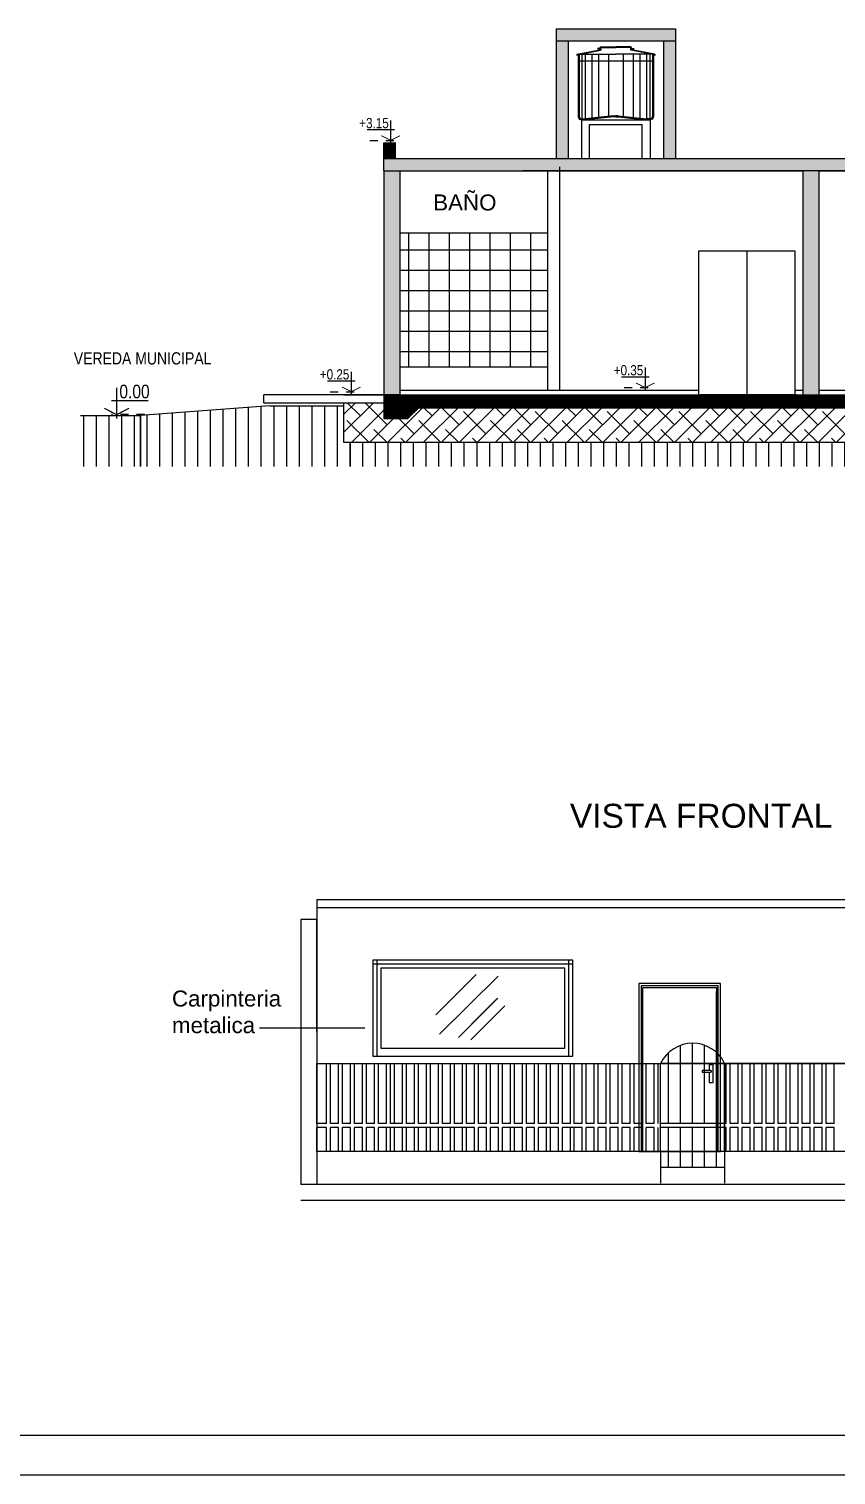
# Model space of a CAD drawing. Header units: millimetres. Extents: x 2439 to 2849, y 1282 to 1398.
# Drawn here: x 2506.03 to 2516.13, y 1326.82 to 1344.91 of the extents above; entities that cross this region are included whole.
import ezdxf

# ---------------------------------------------------------------- set-up
doc = ezdxf.new("R2010")
doc.units = ezdxf.units.MM
doc.linetypes.add('01-02-Arquitectura-duplex-valle-cr$0$HIDDEN2', pattern=[4.7625, 3.175, -1.5875])
for name, color, linetype in [('01-02-Arquitectura-duplex-valle-cr$0$10-M-A-100', 3, 'Continuous'), ('01-02-Arquitectura-duplex-valle-cr$0$10-NIVELES EN CORTE', 7, 'Continuous'), ('10-SANITARIOS', 7, 'Continuous'), ('texto', 7, 'Continuous')]:
    doc.layers.add(name, color=color, linetype=linetype)
doc.layers.add('Rejas', color=7, linetype='Continuous', lineweight=5, plot=False)
doc.styles.add('01-02-Arquitectura-duplex-valle-cr$0$NARROW', font='ARIALN.TTF')
doc.styles.get("Standard").update_dxf_attribs({"font": 'arial.ttf'})
pattern_1 = [(90, (1.6386, -9.54857), (-0.15875, 0), [])]

# ---------------------------------------------------------------- blocks, each defined once
blk = doc.blocks.new('ert')
blk.add_line((199.405, 186.241, -0.07), (200.425, 186.241, -0.07))
at = {"elevation": -0.07}
for points in [[(200.425, 186.241), (200.425, 188.341), (199.405, 188.341), (199.405, 186.241)], [(200.395, 186.241), (200.395, 188.311), (199.435, 188.311), (199.435, 186.241)], [(200.335, 187.101), (200.335, 187.321), (200.285, 187.321), (200.285, 187.251)], [(200.285, 187.231), (200.285, 187.101), (200.335, 187.101)]]:
    blk.add_lwpolyline(points, dxfattribs=at)
blk.add_lwpolyline([(200.305, 187.251), (200.195, 187.251), (200.195, 187.231), (200.305, 187.231, 1), (200.305, 187.251)], format="xyb", dxfattribs=at)
blk.add_3dface([(200.375, 186.241, -0.069), (199.455, 186.241, -0.069), (199.455, 188.291, -0.069), (200.375, 188.291, -0.069)])
blk = doc.blocks.new('SAVFS525')
for p, q in [((-0.201, 0.893), (-0.189, 0.912)), ((-0.189, 0.912), (0, 0.912)), ((0.189, 0.912), (0, 0.912)), ((0.201, 0.893), (0.189, 0.912)), ((-0.487, 0.82), (-0.196, 0.876)), ((-0.487, 0.82), (-0.487, 0.803)), ((-0.478, 0.813), (-0.191, 0.869)), ((-0.478, 0.813), (-0.478, 0.803)), ((-0.47, 0.82), (-0.47, 0.04)), ((-0.457, 0.82), (-0.457, 0.042)), ((-0.201, 0.893), (-0.231, 0.893)), ((-0.196, 0.885), (-0.231, 0.885)), ((-0.196, 0.885), (-0.184, 0.904)), ((-0.196, 0.876), (-0.186, 0.893)), ((-0.191, 0.869), (-0.181, 0.885)), ((-0.184, 0.904), (0, 0.904)), ((0.184, 0.904), (0, 0.904)), ((0.191, 0.869), (0.181, 0.885)), ((0.196, 0.885), (0.184, 0.904)), ((0.196, 0.876), (0.186, 0.893)), ((0.478, 0.813), (0.191, 0.869)), ((0.196, 0.885), (0.231, 0.885)), ((0.487, 0.82), (0.196, 0.876)), ((0.201, 0.893), (0.231, 0.893)), ((0.457, 0.82), (0.457, 0.042)), ((0.47, 0.82), (0.47, 0.04)), ((0.478, 0.813), (0.478, 0.803)), ((0.487, 0.82), (0.487, 0.803)), ((-0.47, 0.04), (-0.458, 0.009)), ((-0.458, 0.009), (-0.43, 0)), ((-0.457, 0.042), (-0.449, 0.019)), ((-0.449, 0.019), (-0.428, 0.013)), ((-0.43, 0), (-0.375, 0)), ((-0.43, 0), (0.43, 0)), ((-0.428, 0.013), (-0.375, 0.013)), ((-0.347, 0.015), (-0.375, 0.013)), ((-0.375, 0), (-0.344, 0.003)), ((-0.031, 0.049), (-0.347, 0.015)), ((-0.029, 0.037), (-0.344, 0.003)), ((-0.301, 0.011), (-0.301, 0.011)), ((-0.217, 0.027), (-0.217, 0.026)), ((-0.031, 0.049), (0, 0.049)), ((0, 0.037), (-0.029, 0.037)), ((0.031, 0.049), (0, 0.049)), ((0, 0.037), (0.029, 0.037)), ((0.029, 0.037), (0.344, 0.003)), ((0.031, 0.049), (0.347, 0.015)), ((0.217, 0.027), (0.217, 0.026)), ((0.301, 0.011), (0.301, 0.011)), ((0.375, 0), (0.344, 0.003)), ((0.347, 0.015), (0.375, 0.013)), ((0.428, 0.013), (0.375, 0.013)), ((0.43, 0), (0.375, 0)), ((0.449, 0.019), (0.428, 0.013)), ((0.458, 0.009), (0.43, 0)), ((0.457, 0.042), (0.449, 0.019)), ((0.47, 0.04), (0.458, 0.009))]:
    blk.add_line(p, q)
at = {"color": 30}
for p, q in [((-0.487, 0.82), (0, 0.82)), ((-0.47, 0.736), (0.47, 0.736)), ((-0.427, 0.82), (-0.427, 0.013)), ((-0.385, 0.82), (-0.385, 0.013)), ((-0.301, 0.82), (-0.301, 0.02)), ((-0.217, 0.82), (-0.217, 0.029)), ((-0.091, 0.82), (-0.091, 0.038)), ((0.487, 0.82), (0, 0.82)), ((0.091, 0.82), (0.091, 0.038)), ((0.217, 0.82), (0.217, 0.029)), ((0.301, 0.82), (0.301, 0.02)), ((0.385, 0.82), (0.385, 0.013)), ((0.427, 0.82), (0.427, 0.013))]:
    blk.add_line(p, q, dxfattribs=at)
for points in [[(-0.201, 0.893), (-0.196, 0.885), (-0.189, 0.912), (-0.184, 0.904)], [(-0.189, 0.912), (-0.184, 0.904), (0, 0.912), (0, 0.904)], [(0.189, 0.912), (0.184, 0.904), (0, 0.912), (0, 0.904)], [(0.201, 0.893), (0.196, 0.885), (0.189, 0.912), (0.184, 0.904)], [(-0.487, 0.82), (-0.478, 0.813), (-0.196, 0.876), (-0.191, 0.869)], [(-0.478, 0.813), (-0.487, 0.82), (-0.478, 0.803), (-0.487, 0.803)], [(-0.47, 0.82), (-0.457, 0.82), (-0.47, 0.04), (-0.457, 0.042)], [(-0.231, 0.885), (-0.231, 0.893), (-0.196, 0.885), (-0.201, 0.893)], [(-0.196, 0.876), (-0.191, 0.869), (-0.186, 0.893), (-0.181, 0.885)], [(0.196, 0.876), (0.191, 0.869), (0.186, 0.893), (0.181, 0.885)], [(0.487, 0.82), (0.478, 0.813), (0.196, 0.876), (0.191, 0.869)], [(0.231, 0.885), (0.231, 0.893), (0.196, 0.885), (0.201, 0.893)], [(0.47, 0.82), (0.457, 0.82), (0.47, 0.04), (0.457, 0.042)], [(0.478, 0.813), (0.487, 0.82), (0.478, 0.803), (0.487, 0.803)], [(-0.457, 0.042), (-0.47, 0.04), (-0.449, 0.019), (-0.458, 0.009)], [(-0.449, 0.019), (-0.458, 0.009), (-0.428, 0.013), (-0.43, 0)], [(-0.428, 0.013), (-0.43, 0), (-0.375, 0.013), (-0.375, 0)], [(-0.375, 0.013), (-0.375, 0), (-0.347, 0.015), (-0.344, 0.003)], [(-0.347, 0.015), (-0.344, 0.003), (-0.031, 0.049), (-0.029, 0.037)], [(-0.031, 0.049), (-0.029, 0.037), (0, 0.049), (0, 0.037)], [(0.031, 0.049), (0.029, 0.037), (0, 0.049), (0, 0.037)], [(0.347, 0.015), (0.344, 0.003), (0.031, 0.049), (0.029, 0.037)], [(0.375, 0.013), (0.375, 0), (0.347, 0.015), (0.344, 0.003)], [(0.428, 0.013), (0.43, 0), (0.375, 0.013), (0.375, 0)], [(0.449, 0.019), (0.458, 0.009), (0.428, 0.013), (0.43, 0)], [(0.457, 0.042), (0.47, 0.04), (0.449, 0.019), (0.458, 0.009)]]:
    blk.add_solid(points)
blk = doc.blocks.new('01-02-Arquitectura-duplex-valle-cr$0$NIVEL-CORTE')
at = {"color": 8}
for p, q in [((0, 0.333), (0, -0.05)), ((-0.064, 0.176), (0.393, 0.176))]:
    blk.add_line(p, q, dxfattribs=at)
at = {"layer": '01-02-Arquitectura-duplex-valle-cr$0$10-M-A-100', "color": 8, "linetype": '01-02-Arquitectura-duplex-valle-cr$0$HIDDEN2', "ltscale": 0.03}
blk.add_line((0.349, 0), (-0.064, 0), dxfattribs=at)
at = {"layer": '01-02-Arquitectura-duplex-valle-cr$0$10-NIVELES EN CORTE', "const_width": 0.015}
for points in [[(0, 0), (-0.155, 0.078)], [(0, 0), (0.155, 0.078)]]:
    blk.add_lwpolyline(points, dxfattribs=at)
at = {"layer": '01-02-Arquitectura-duplex-valle-cr$0$10-NIVELES EN CORTE', "style": '01-02-Arquitectura-duplex-valle-cr$0$NARROW'}
blk.add_attdef('NIVEL', (0.055, 0.204), '', height=0.17, dxfattribs=at)

msp = doc.modelspace()

# ---------------------------------------------------------------- hatches: boundary and pattern name
h = msp.add_hatch(color=3)
h.dxf.hatch_style = 1
h.paths.add_polyline_path([(2512.62338, 1344.91155), (2512.62338, 1344.76155), (2514.11821, 1344.76155), (2514.11821, 1344.91155)])
h = msp.add_hatch(color=1)
h.dxf.hatch_style = 1
h.paths.add_polyline_path([(2512.62338, 1343.28708), (2512.77338, 1343.28708), (2512.77338, 1344.76155), (2512.62338, 1344.76155)])
h = msp.add_hatch(color=1)
h.dxf.hatch_style = 1
h.paths.add_polyline_path([(2514.11821, 1344.76155), (2513.96821, 1344.76155), (2513.96821, 1343.28708), (2514.11821, 1343.28708)])
h = msp.add_hatch(color=1)
h.dxf.hatch_style = 1
h.paths.add_polyline_path([(2510.47022, 1343.28708), (2510.62022, 1343.28708), (2510.62022, 1343.48708), (2510.47022, 1343.48708)])
h = msp.add_hatch(color=3)
h.dxf.hatch_style = 1
h.paths.add_polyline_path([(2510.47022, 1343.28708), (2510.47022, 1343.13708), (2515.71022, 1343.13708), (2530.12319, 1343.13708), (2530.12319, 1343.28708)])
h = msp.add_hatch(color=1)
h.dxf.hatch_style = 1
h.paths.add_polyline_path([(2510.47022, 1340.33708), (2510.67022, 1340.33708), (2510.67022, 1343.13708), (2510.47022, 1343.13708)])
h = msp.add_hatch(color=1)
h.dxf.hatch_style = 1
h.paths.add_polyline_path([(2515.71022, 1340.33708), (2515.91022, 1340.33708), (2515.91022, 1343.13708), (2515.71022, 1343.13708)])
at = {"true_color": 0xffffff}
h = msp.add_hatch(dxfattribs=at)
h.set_pattern_fill('NET', scale=0.08)
h.set_pattern_definition([(0, (-212.60532, -22.59302), (0, 0.254), []), (90, (-212.60532, -22.59302), (-0.254, 2e-17), [])])
h.paths.add_polyline_path([(2510.67022, 1340.67939), (2512.52022, 1340.67939), (2512.52022, 1342.35757), (2510.67022, 1342.35757)])
h = msp.add_hatch(dxfattribs=at)
h.set_pattern_fill('ANSI38', scale=0.05)
h.set_pattern_definition([(45, (8.83706, -9.54857), (-0.1122532015, 0.1122532015), []), (135, (8.83706, -9.54857), (-0.3367596045, 0.1122532015), [0.396875, -0.238125])])
h.paths.add_polyline_path([(2510.47022, 1340.23708), (2509.97022, 1340.23708), (2509.97022, 1339.73708), (2510.47022, 1339.73708), (2512.21022, 1339.73708), (2530.73787, 1339.73708), (2530.73787, 1340.33708), (2530.12319, 1340.33708), (2530.12319, 1340.03708), (2529.82319, 1340.03708), (2529.68645, 1340.17381), (2526.48217, 1340.17381), (2524.71832, 1340.17381), (2524.61935, 1340.02381), (2524.32728, 1340.02381), (2524.22832, 1340.17381), (2519.88609, 1340.17381), (2519.78545, 1340.02126), (2519.49337, 1340.02126), (2519.39273, 1340.17381), (2514.50172, 1340.17381), (2512.64742, 1340.17379), (2510.90742, 1340.17379), (2510.77022, 1340.03708), (2510.47022, 1340.03708)])
h = msp.add_hatch(dxfattribs=at)
h.set_pattern_fill('JIS_WOOD', scale=0.01)
h.set_pattern_definition([(45, (8.8370635, -9.5485714), (-0.004999999992, 0.004999999992), [])])
h.paths.add_polyline_path([(2530.12319, 1340.03708), (2530.12319, 1340.33708), (2512.21022, 1340.33708), (2510.67022, 1340.33708), (2510.47022, 1340.33708), (2510.47022, 1340.03708), (2510.77022, 1340.03708), (2510.90742, 1340.17379), (2512.64742, 1340.17379), (2514.85101, 1340.17379), (2519.39273, 1340.17381), (2519.49337, 1340.02126), (2519.78545, 1340.02126), (2519.88609, 1340.17381), (2524.22832, 1340.17381), (2524.32728, 1340.02381), (2524.61935, 1340.02381), (2524.71832, 1340.17381), (2526.61631, 1340.17381), (2529.68645, 1340.17381), (2529.82319, 1340.03708)])
h = msp.add_hatch()
h.set_pattern_fill('ANSI31', scale=0.05, angle=45)
h.set_pattern_definition([(90, (1.6386, -41.9086), (-0.15875, 0), [])])
h.paths.add_polyline_path([(2507.42527, 1340.07808), (2506.67499, 1340.07808), (2506.67499, 1339.43708), (2507.42527, 1339.43708)])
h = msp.add_hatch()
h.set_pattern_fill('ANSI31', scale=0.05, angle=45)
h.set_pattern_definition(pattern_1)
h.paths.add_polyline_path([(2509.97022, 1340.19921), (2509.04472, 1340.19921), (2507.42527, 1340.07808), (2507.42362, 1339.43708), (2510.04716, 1339.43708), (2510.04716, 1339.73708), (2509.97022, 1339.73708)])
h = msp.add_hatch()
h.set_pattern_fill('ANSI31', color=256, scale=0.05, angle=45, style=0)
h.set_pattern_definition(pattern_1)
h.paths.add_polyline_path([(2512.21022, 1339.73708), (2510.47022, 1339.73708), (2509.97022, 1339.73708), (2509.97022, 1339.43708), (2511.61022, 1339.43708), (2530.73787, 1339.43708), (2530.73787, 1339.73708)])

# ---------------------------------------------------------------- linework, layer by layer
for p, q in [((2512.62338, 1344.91155), (2514.11821, 1344.91155)), ((2512.62338, 1344.91155), (2512.62338, 1343.28708)), ((2514.11821, 1344.91155), (2514.11821, 1343.28708)), ((2512.62338, 1344.76155), (2514.11821, 1344.76155)), ((2512.77338, 1344.76155), (2512.77338, 1343.28708)), ((2513.96821, 1344.76155), (2513.96821, 1343.28708)), ((2510.47022, 1343.28708), (2510.47022, 1343.48708)), ((2510.47022, 1343.48708), (2510.62022, 1343.48708)), ((2530.12319, 1343.28708), (2510.47022, 1343.28708)), ((2510.47022, 1343.13708), (2510.47022, 1343.28708)), ((2512.21022, 1343.28708), (2512.21022, 1343.28708)), ((2512.67022, 1340.38877), (2512.67022, 1343.18877)), ((2510.47022, 1343.13708), (2510.47022, 1340.33708)), ((2510.47022, 1343.13708), (2515.71022, 1343.13708)), ((2510.67022, 1343.13708), (2510.67022, 1340.33708)), ((2530.12319, 1343.13708), (2512.21022, 1343.13708)), ((2512.52022, 1340.38877), (2512.52022, 1343.13708)), ((2515.71022, 1343.13708), (2512.67022, 1343.13708)), ((2515.71022, 1343.13708), (2515.71022, 1340.33708)), ((2515.91022, 1343.13708), (2515.91022, 1340.33708)), ((2515.91022, 1343.13708), (2519.69022, 1343.13708)), ((2512.52022, 1342.35757), (2510.67022, 1342.35757)), ((2514.41022, 1342.13708), (2515.61022, 1342.13708)), ((2514.41022, 1340.33458), (2514.41022, 1342.13708)), ((2515.01022, 1342.13708), (2515.01022, 1340.33708)), ((2515.61022, 1342.13708), (2515.61022, 1340.33708)), ((2512.52022, 1340.67939), (2510.67022, 1340.67939)), ((2510.47022, 1340.33708), (2508.96876, 1340.33708)), ((2508.96876, 1340.23708), (2508.96876, 1340.33708)), ((2509.97022, 1340.33708), (2510.47022, 1340.33708)), ((2510.47022, 1340.33708), (2510.47022, 1340.03708)), ((2510.67022, 1340.33708), (2510.47022, 1340.33708)), ((2512.1044, 1340.38877), (2510.67022, 1340.38877)), ((2510.67022, 1340.33708), (2512.21022, 1340.33708)), ((2514.4044, 1340.38877), (2512.1044, 1340.38877)), ((2512.21022, 1340.33708), (2530.13787, 1340.33708)), ((2512.21022, 1340.33708), (2514.26022, 1340.33708)), ((2515.63278, 1340.33708), (2514.43278, 1340.33708)), ((2515.71022, 1340.38877), (2515.61022, 1340.38877)), ((2519.47613, 1340.38877), (2515.91022, 1340.38877)), ((2506.67499, 1340.07808, 0.00216), (2507.42362, 1340.07808, 0.00216)), ((2507.42362, 1339.43708), (2507.42527, 1340.07808, 0.00216)), ((2507.42362, 1339.43708), (2507.42527, 1340.07808, 0.00216)), ((2507.42527, 1340.07808, 0.00216), (2507.42362, 1339.43708)), ((2507.42527, 1340.07808, 0.00216), (2507.42362, 1339.43708)), ((2507.42362, 1339.43708), (2507.42362, 1340.07808, 0.00216)), ((2509.04472, 1340.19921, -0.00013), (2507.42527, 1340.07808, 0.00216)), ((2508.96876, 1340.23708), (2510.47022, 1340.23708)), ((2509.04472, 1340.19921, -0.00013), (2509.97022, 1340.19921)), ((2509.97022, 1339.73708), (2509.97022, 1340.23708)), ((2509.97022, 1339.73708), (2509.97022, 1340.19921)), ((2510.77022, 1340.03708), (2510.90742, 1340.17379)), ((2510.90742, 1340.17379), (2512.64742, 1340.17379)), ((2512.64742, 1340.17379), (2514.85101, 1340.17379)), ((2514.50172, 1340.17381), (2519.39273, 1340.17381)), ((2510.47022, 1340.03708), (2510.77022, 1340.03708)), ((2510.47022, 1339.73708), (2509.97022, 1339.73708)), ((2510.04716, 1339.73708), (2509.97022, 1339.73708)), ((2510.04716, 1339.73708), (2510.04716, 1339.43708)), ((2512.21022, 1339.73708), (2510.47022, 1339.73708)), ((2530.73787, 1339.73708), (2512.21022, 1339.73708)), ((2509.63249, 1334.02342), (2519.43249, 1334.02342)), ((2509.63249, 1334.02342), (2509.63249, 1330.87342)), ((2509.63249, 1333.92342), (2519.43249, 1333.92342)), ((2509.63249, 1333.77342), (2509.43249, 1333.77342)), ((2509.43249, 1333.77342), (2509.43249, 1330.46045)), ((2509.63249, 1332.37342), (2509.63249, 1333.77342)), ((2512.83249, 1333.26354), (2510.33249, 1333.26354)), ((2510.33249, 1333.26354), (2510.33249, 1332.06354)), ((2512.83249, 1333.21354), (2510.33249, 1333.21354)), ((2510.38249, 1333.26354), (2510.38249, 1332.06354)), ((2512.78249, 1332.06354), (2512.78249, 1333.26354)), ((2512.83249, 1332.06354), (2512.83249, 1333.26354)), ((2510.43249, 1333.16354), (2510.43249, 1332.16354)), ((2512.73249, 1333.16354), (2510.43249, 1333.16354)), ((2512.73249, 1332.16354), (2512.73249, 1333.16354)), ((2514.63249, 1330.87342), (2514.63249, 1332.87342)), ((2510.23249, 1332.41354), (2508.91236, 1332.41354)), ((2509.63249, 1332.37342), (2509.63249, 1330.46045)), ((2510.43249, 1332.16354), (2512.73249, 1332.16354)), ((2514.03249, 1331.22342), (2514.03249, 1332.1086)), ((2514.18249, 1331.22342), (2514.18249, 1332.19936)), ((2514.33249, 1331.22342), (2514.33249, 1332.2255)), ((2514.48249, 1331.22342), (2514.48249, 1332.19936)), ((2514.63249, 1331.22342), (2514.63249, 1332.1086)), ((2509.63249, 1331.97342), (2516.43249, 1331.97342)), ((2509.63249, 1331.22342), (2509.63249, 1331.97342)), ((2509.75249, 1331.22342), (2509.75249, 1331.97342)), ((2509.80249, 1331.22342), (2509.80249, 1331.97342)), ((2509.80249, 1331.22342), (2509.80249, 1331.97342)), ((2509.90249, 1331.22342), (2509.90249, 1331.97342)), ((2509.95249, 1331.22342), (2509.95249, 1331.97342)), ((2510.05249, 1331.22342), (2510.05249, 1331.97342)), ((2510.10249, 1331.22342), (2510.10249, 1331.97342)), ((2510.10249, 1331.22342), (2510.10249, 1331.97342)), ((2510.20249, 1331.22342), (2510.20249, 1331.97342)), ((2510.25249, 1331.22342), (2510.25249, 1331.97342)), ((2510.33249, 1332.06354), (2512.83249, 1332.06354)), ((2510.35249, 1331.22342), (2510.35249, 1331.97342)), ((2510.40249, 1331.22342), (2510.40249, 1331.97342)), ((2510.50249, 1331.22342), (2510.50249, 1331.97342)), ((2510.55249, 1331.22342), (2510.55249, 1331.97342)), ((2510.60249, 1331.22342), (2510.60249, 1331.97342)), ((2510.70249, 1331.22342), (2510.70249, 1331.97342)), ((2510.75249, 1331.22342), (2510.75249, 1331.97342)), ((2510.85249, 1331.22342), (2510.85249, 1331.97342)), ((2510.90249, 1331.22342), (2510.90249, 1331.97342)), ((2511.00249, 1331.22342), (2511.00249, 1331.97342)), ((2511.05249, 1331.22342), (2511.05249, 1331.97342)), ((2511.15249, 1331.22342), (2511.15249, 1331.97342)), ((2511.20249, 1331.22342), (2511.20249, 1331.97342)), ((2511.30249, 1331.22342), (2511.30249, 1331.97342)), ((2511.35249, 1331.22342), (2511.35249, 1331.97342)), ((2511.45249, 1331.22342), (2511.45249, 1331.97342)), ((2511.50249, 1331.22342), (2511.50249, 1331.97342)), ((2511.60249, 1331.22342), (2511.60249, 1331.97342)), ((2511.65249, 1331.22342), (2511.65249, 1331.97342)), ((2511.75249, 1331.22342), (2511.75249, 1331.97342)), ((2511.80249, 1331.22342), (2511.80249, 1331.97342)), ((2511.90249, 1331.22342), (2511.90249, 1331.97342)), ((2511.95249, 1331.22342), (2511.95249, 1331.97342)), ((2512.05249, 1331.22342), (2512.05249, 1331.97342)), ((2512.10249, 1331.22342), (2512.10249, 1331.97342)), ((2512.20249, 1331.22342), (2512.20249, 1331.97342)), ((2512.25249, 1331.22342), (2512.25249, 1331.97342)), ((2512.35249, 1331.22342), (2512.35249, 1331.97342)), ((2512.40249, 1331.22342), (2512.40249, 1331.97342)), ((2512.50249, 1331.22342), (2512.50249, 1331.97342)), ((2512.55249, 1331.22342), (2512.55249, 1331.97342)), ((2512.65249, 1331.22342), (2512.65249, 1331.97342)), ((2512.70249, 1331.22342), (2512.70249, 1331.97342)), ((2512.80249, 1331.22342), (2512.80249, 1331.97342)), ((2512.85249, 1331.22342), (2512.85249, 1331.97342)), ((2512.95249, 1331.22342), (2512.95249, 1331.97342)), ((2513.00249, 1331.22342), (2513.00249, 1331.97342)), ((2513.10249, 1331.22342), (2513.10249, 1331.97342)), ((2513.15249, 1331.22342), (2513.15249, 1331.97342)), ((2513.25249, 1331.22342), (2513.25249, 1331.97342)), ((2513.30249, 1331.22342), (2513.30249, 1331.97342)), ((2513.40249, 1331.22342), (2513.40249, 1331.97342)), ((2513.45249, 1331.22342), (2513.45249, 1331.97342)), ((2513.55249, 1331.22342), (2513.55249, 1331.97342)), ((2513.60249, 1331.22342), (2513.60249, 1331.97342)), ((2513.70249, 1331.22342), (2513.70249, 1331.97342)), ((2513.75249, 1331.22342), (2513.75249, 1331.97342)), ((2513.85249, 1331.22342), (2513.85249, 1331.97342)), ((2513.90249, 1331.22342), (2513.90249, 1331.97342)), ((2514.73249, 1331.97342), (2513.93249, 1331.97342)), ((2513.93249, 1330.87342), (2513.93249, 1331.97342)), ((2514.73249, 1330.87342), (2514.73249, 1331.97342)), ((2521.43249, 1331.97342), (2514.73249, 1331.97342)), ((2514.73249, 1331.97342), (2514.73249, 1330.67342)), ((2514.75249, 1331.22342), (2514.75249, 1331.97342)), ((2514.80249, 1331.22342), (2514.80249, 1331.97342)), ((2514.90249, 1331.22342), (2514.90249, 1331.97342)), ((2514.95249, 1331.22342), (2514.95249, 1331.97342)), ((2515.05249, 1331.22342), (2515.05249, 1331.97342)), ((2515.10249, 1331.22342), (2515.10249, 1331.97342)), ((2515.20249, 1331.22342), (2515.20249, 1331.97342)), ((2515.25249, 1331.22342), (2515.25249, 1331.97342)), ((2515.35249, 1331.22342), (2515.35249, 1331.97342)), ((2515.40249, 1331.22342), (2515.40249, 1331.97342)), ((2515.50249, 1331.22342), (2515.50249, 1331.97342)), ((2515.55249, 1331.22342), (2515.55249, 1331.97342)), ((2515.65249, 1331.22342), (2515.65249, 1331.97342)), ((2515.70249, 1331.22342), (2515.70249, 1331.97342)), ((2515.80249, 1331.22342), (2515.80249, 1331.97342)), ((2515.85249, 1331.22342), (2515.85249, 1331.97342)), ((2515.95249, 1331.22342), (2515.95249, 1331.97342)), ((2516.00249, 1331.22342), (2516.00249, 1331.97342)), ((2516.10249, 1331.22342), (2516.10249, 1331.97342)), ((2509.75249, 1331.22342), (2509.63249, 1331.22342)), ((2509.90249, 1331.22342), (2509.80249, 1331.22342)), ((2510.05249, 1331.22342), (2509.95249, 1331.22342)), ((2510.20249, 1331.22342), (2510.10249, 1331.22342)), ((2510.35249, 1331.22342), (2510.25249, 1331.22342)), ((2510.50249, 1331.22342), (2510.40249, 1331.22342)), ((2510.65249, 1331.22342), (2510.55249, 1331.22342)), ((2510.70249, 1331.22342), (2510.60249, 1331.22342)), ((2510.85249, 1331.22342), (2510.75249, 1331.22342)), ((2511.00249, 1331.22342), (2510.90249, 1331.22342)), ((2511.15249, 1331.22342), (2511.05249, 1331.22342)), ((2511.30249, 1331.22342), (2511.20249, 1331.22342)), ((2511.45249, 1331.22342), (2511.35249, 1331.22342)), ((2511.60249, 1331.22342), (2511.50249, 1331.22342)), ((2511.75249, 1331.22342), (2511.65249, 1331.22342)), ((2511.90249, 1331.22342), (2511.80249, 1331.22342)), ((2512.05249, 1331.22342), (2511.95249, 1331.22342)), ((2512.20249, 1331.22342), (2512.10249, 1331.22342)), ((2512.35249, 1331.22342), (2512.25249, 1331.22342)), ((2512.50249, 1331.22342), (2512.40249, 1331.22342)), ((2512.65249, 1331.22342), (2512.55249, 1331.22342)), ((2512.80249, 1331.22342), (2512.70249, 1331.22342)), ((2512.95249, 1331.22342), (2512.85249, 1331.22342)), ((2513.10249, 1331.22342), (2513.00249, 1331.22342)), ((2513.25249, 1331.22342), (2513.15249, 1331.22342)), ((2513.40249, 1331.22342), (2513.30249, 1331.22342)), ((2513.55249, 1331.22342), (2513.45249, 1331.22342)), ((2513.70249, 1331.22342), (2513.60249, 1331.22342)), ((2513.85249, 1331.22342), (2513.75249, 1331.22342)), ((2514.75249, 1331.22342), (2513.93249, 1331.22342)), ((2514.90249, 1331.22342), (2514.80249, 1331.22342)), ((2515.05249, 1331.22342), (2514.95249, 1331.22342)), ((2515.20249, 1331.22342), (2515.10249, 1331.22342)), ((2515.35249, 1331.22342), (2515.25249, 1331.22342)), ((2515.50249, 1331.22342), (2515.40249, 1331.22342)), ((2515.65249, 1331.22342), (2515.55249, 1331.22342)), ((2515.80249, 1331.22342), (2515.70249, 1331.22342)), ((2515.95249, 1331.22342), (2515.85249, 1331.22342)), ((2516.10249, 1331.22342), (2516.00249, 1331.22342)), ((2509.75249, 1331.17342), (2509.63249, 1331.17342)), ((2509.63249, 1330.87342), (2509.63249, 1331.17342)), ((2509.75249, 1330.87342), (2509.75249, 1331.17342)), ((2509.90249, 1331.17342), (2509.80249, 1331.17342)), ((2509.80249, 1330.87342), (2509.80249, 1331.17342)), ((2509.80249, 1330.87342), (2509.80249, 1331.17342)), ((2509.90249, 1330.87342), (2509.90249, 1331.17342)), ((2510.05249, 1331.17342), (2509.95249, 1331.17342)), ((2509.95249, 1330.87342), (2509.95249, 1331.17342)), ((2510.05249, 1330.87342), (2510.05249, 1331.17342)), ((2510.20249, 1331.17342), (2510.10249, 1331.17342)), ((2510.10249, 1330.87342), (2510.10249, 1331.17342)), ((2510.10249, 1330.87342), (2510.10249, 1331.17342)), ((2510.20249, 1330.87342), (2510.20249, 1331.17342)), ((2510.35249, 1331.17342), (2510.25249, 1331.17342)), ((2510.25249, 1330.87342), (2510.25249, 1331.17342)), ((2510.35249, 1330.87342), (2510.35249, 1331.17342)), ((2511.10249, 1331.17342), (2510.40249, 1331.17342)), ((2510.40249, 1330.87342), (2510.40249, 1331.17342)), ((2510.50249, 1331.17342), (2510.45249, 1331.17342)), ((2510.50249, 1330.87342), (2510.50249, 1331.17342)), ((2510.65249, 1331.17342), (2510.55249, 1331.17342)), ((2510.55249, 1330.87342), (2510.55249, 1331.17342)), ((2510.70249, 1331.17342), (2510.60249, 1331.17342)), ((2510.60249, 1330.87342), (2510.60249, 1331.17342)), ((2510.70249, 1330.87342), (2510.70249, 1331.17342)), ((2510.85249, 1331.17342), (2510.75249, 1331.17342)), ((2510.75249, 1330.87342), (2510.75249, 1331.17342)), ((2510.85249, 1330.87342), (2510.85249, 1331.17342)), ((2511.60249, 1331.17342), (2510.90249, 1331.17342)), ((2510.90249, 1330.87342), (2510.90249, 1331.17342)), ((2511.00249, 1331.17342), (2510.95249, 1331.17342)), ((2511.00249, 1330.87342), (2511.00249, 1331.17342)), ((2511.15249, 1331.17342), (2511.05249, 1331.17342)), ((2511.05249, 1330.87342), (2511.05249, 1331.17342)), ((2511.15249, 1330.87342), (2511.15249, 1331.17342)), ((2511.30249, 1331.17342), (2511.20249, 1331.17342)), ((2511.20249, 1330.87342), (2511.20249, 1331.17342)), ((2511.30249, 1330.87342), (2511.30249, 1331.17342)), ((2511.45249, 1331.17342), (2511.35249, 1331.17342)), ((2511.35249, 1330.87342), (2511.35249, 1331.17342)), ((2511.45249, 1330.87342), (2511.45249, 1331.17342)), ((2511.60249, 1331.17342), (2511.50249, 1331.17342)), ((2511.50249, 1330.87342), (2511.50249, 1331.17342)), ((2511.60249, 1330.87342), (2511.60249, 1331.17342)), ((2511.75249, 1331.17342), (2511.65249, 1331.17342)), ((2511.75249, 1331.17342), (2511.65249, 1331.17342)), ((2511.65249, 1330.87342), (2511.65249, 1331.17342)), ((2511.75249, 1330.87342), (2511.75249, 1331.17342)), ((2511.90249, 1331.17342), (2511.80249, 1331.17342)), ((2511.90249, 1331.17342), (2511.80249, 1331.17342)), ((2511.80249, 1330.87342), (2511.80249, 1331.17342)), ((2511.90249, 1330.87342), (2511.90249, 1331.17342)), ((2512.20249, 1331.17342), (2511.95249, 1331.17342)), ((2512.05249, 1331.17342), (2511.95249, 1331.17342)), ((2511.95249, 1330.87342), (2511.95249, 1331.17342)), ((2512.05249, 1330.87342), (2512.05249, 1331.17342)), ((2512.20249, 1331.17342), (2512.10249, 1331.17342)), ((2512.10249, 1330.87342), (2512.10249, 1331.17342)), ((2512.20249, 1330.87342), (2512.20249, 1331.17342)), ((2512.35249, 1331.17342), (2512.25249, 1331.17342)), ((2512.35249, 1331.17342), (2512.25249, 1331.17342)), ((2512.25249, 1330.87342), (2512.25249, 1331.17342)), ((2512.35249, 1330.87342), (2512.35249, 1331.17342)), ((2512.65249, 1331.17342), (2512.40249, 1331.17342)), ((2512.50249, 1331.17342), (2512.40249, 1331.17342)), ((2512.40249, 1330.87342), (2512.40249, 1331.17342)), ((2512.50249, 1330.87342), (2512.50249, 1331.17342)), ((2512.65249, 1331.17342), (2512.55249, 1331.17342)), ((2512.55249, 1330.87342), (2512.55249, 1331.17342)), ((2512.65249, 1330.87342), (2512.65249, 1331.17342)), ((2512.95249, 1331.17342), (2512.70249, 1331.17342)), ((2512.80249, 1331.17342), (2512.70249, 1331.17342)), ((2512.70249, 1330.87342), (2512.70249, 1331.17342)), ((2512.80249, 1330.87342), (2512.80249, 1331.17342)), ((2512.90249, 1331.17342), (2512.85249, 1331.17342)), ((2512.85249, 1330.87342), (2512.85249, 1331.17342)), ((2512.95249, 1330.87342), (2512.95249, 1331.17342)), ((2513.10249, 1331.17342), (2513.00249, 1331.17342)), ((2513.00249, 1330.87342), (2513.00249, 1331.17342)), ((2513.10249, 1330.87342), (2513.10249, 1331.17342)), ((2513.25249, 1331.17342), (2513.15249, 1331.17342)), ((2513.15249, 1330.87342), (2513.15249, 1331.17342)), ((2513.25249, 1330.87342), (2513.25249, 1331.17342)), ((2513.40249, 1331.17342), (2513.30249, 1331.17342)), ((2513.30249, 1330.87342), (2513.30249, 1331.17342)), ((2513.40249, 1330.87342), (2513.40249, 1331.17342)), ((2513.55249, 1331.17342), (2513.45249, 1331.17342)), ((2513.45249, 1330.87342), (2513.45249, 1331.17342)), ((2513.55249, 1330.87342), (2513.55249, 1331.17342)), ((2513.70249, 1331.17342), (2513.60249, 1331.17342)), ((2513.60249, 1330.87342), (2513.60249, 1331.17342)), ((2513.70249, 1330.87342), (2513.70249, 1331.17342)), ((2513.85249, 1331.17342), (2513.75249, 1331.17342)), ((2513.75249, 1330.87342), (2513.75249, 1331.17342)), ((2513.85249, 1330.87342), (2513.85249, 1331.17342)), ((2513.90249, 1330.87342), (2513.90249, 1331.17342)), ((2514.75249, 1331.17342), (2513.93249, 1331.17342)), ((2514.03249, 1330.67342), (2514.03249, 1331.17342)), ((2514.18249, 1330.67342), (2514.18249, 1331.17342)), ((2514.33249, 1330.67342), (2514.33249, 1331.17342)), ((2514.48249, 1330.67342), (2514.48249, 1331.17342)), ((2514.63249, 1330.67342), (2514.63249, 1331.17342)), ((2514.75249, 1330.87342), (2514.75249, 1331.17342)), ((2514.90249, 1331.17342), (2514.80249, 1331.17342)), ((2514.80249, 1330.87342), (2514.80249, 1331.17342)), ((2514.90249, 1330.87342), (2514.90249, 1331.17342)), ((2515.05249, 1331.17342), (2514.95249, 1331.17342)), ((2514.95249, 1330.87342), (2514.95249, 1331.17342)), ((2515.05249, 1330.87342), (2515.05249, 1331.17342)), ((2515.20249, 1331.17342), (2515.10249, 1331.17342)), ((2515.10249, 1330.87342), (2515.10249, 1331.17342)), ((2515.20249, 1330.87342), (2515.20249, 1331.17342)), ((2515.35249, 1331.17342), (2515.25249, 1331.17342)), ((2515.25249, 1330.87342), (2515.25249, 1331.17342)), ((2515.35249, 1330.87342), (2515.35249, 1331.17342)), ((2515.50249, 1331.17342), (2515.40249, 1331.17342)), ((2515.40249, 1330.87342), (2515.40249, 1331.17342)), ((2515.50249, 1330.87342), (2515.50249, 1331.17342)), ((2515.65249, 1331.17342), (2515.55249, 1331.17342)), ((2515.55249, 1330.87342), (2515.55249, 1331.17342)), ((2515.65249, 1330.87342), (2515.65249, 1331.17342)), ((2515.80249, 1331.17342), (2515.70249, 1331.17342)), ((2515.70249, 1330.87342), (2515.70249, 1331.17342)), ((2515.80249, 1330.87342), (2515.80249, 1331.17342)), ((2515.95249, 1331.17342), (2515.85249, 1331.17342)), ((2515.85249, 1330.87342), (2515.85249, 1331.17342)), ((2515.95249, 1330.87342), (2515.95249, 1331.17342)), ((2516.10249, 1331.17342), (2516.00249, 1331.17342)), ((2516.00249, 1330.87342), (2516.00249, 1331.17342)), ((2516.10249, 1330.87342), (2516.10249, 1331.17342)), ((2519.43249, 1330.87342), (2509.63249, 1330.87342)), ((2515.93249, 1330.87342), (2509.80249, 1330.87342)), ((2516.43249, 1330.87342), (2510.55249, 1330.87342)), ((2513.93249, 1330.87342), (2513.93249, 1330.47342)), ((2514.73249, 1330.87342), (2514.73249, 1330.47342)), ((2514.73249, 1330.67342), (2513.93249, 1330.67342)), ((2509.9738, 1330.46045), (2509.43249, 1330.46045)), ((2521.63249, 1330.46045), (2509.95249, 1330.46045)), ((2521.69725, 1330.26045), (2509.43249, 1330.26045)), ((2474.67355, 1327.32459), (2535.15284, 1327.32459)), ((2535.15284, 1326.82459), (2469.54737, 1326.82459))]:
    msp.add_line(p, q)
at = {"ltscale": 0.01}
for p, q in [((2512.94174, 1343.77504), (2512.94174, 1343.28708)), ((2513.04174, 1343.28708), (2513.04174, 1343.71504)), ((2513.04174, 1343.71504), (2513.70172, 1343.71504)), ((2513.70172, 1343.28708), (2513.70172, 1343.71504)), ((2513.80172, 1343.77504), (2513.80172, 1343.28708))]:
    msp.add_line(p, q, dxfattribs=at)
at = {"color": 6}
msp.add_line((2509.04472, 1340.19921, -0.00013), (2507.42527, 1340.07808, 0.00216), dxfattribs=at)
msp.add_arc((2514.33249, 1331.7821), 0.4434, 25.561721, 154.438279)
at = {"layer": 'Rejas', "lineweight": 0}
for p, q in [((2511.12172, 1332.58236), (2511.62403, 1333.08467)), ((2511.16532, 1332.33719), (2511.89754, 1333.06552)), ((2511.40134, 1332.29878), (2511.8937, 1332.79114)), ((2511.55648, 1332.26622), (2511.98305, 1332.69279)), ((2511.56722, 1332.46465), (2511.88379, 1332.78122))]:
    msp.add_line(p, q, dxfattribs=at)

# ---------------------------------------------------------------- block references
at = {"color": 3}
ref = msp.add_blockref('01-02-Arquitectura-duplex-valle-cr$0$NIVEL-CORTE', (2510.55428, 1343.51725, 0.01148), dxfattribs=dict(at, xscale=-0.75, yscale=0.75, zscale=0.75))
ref.add_attrib('NIVEL', '+3.15', (2510.16118, 1343.67015, 0.01148), dxfattribs={"layer": '01-02-Arquitectura-duplex-valle-cr$0$10-NIVELES EN CORTE', "height": 0.1275, "style": '01-02-Arquitectura-duplex-valle-cr$0$NARROW'})
ref = msp.add_blockref('01-02-Arquitectura-duplex-valle-cr$0$NIVEL-CORTE', (2510.06096, 1340.37448, 0.00031), dxfattribs=dict(at, xscale=-0.75, yscale=0.75, zscale=0.75))
ref.add_attrib('NIVEL', '+0.25', (2509.66786, 1340.52738, 0.00031), dxfattribs={"layer": '01-02-Arquitectura-duplex-valle-cr$0$10-NIVELES EN CORTE', "height": 0.1275, "style": '01-02-Arquitectura-duplex-valle-cr$0$NARROW'})
ref = msp.add_blockref('01-02-Arquitectura-duplex-valle-cr$0$NIVEL-CORTE', (2513.73876, 1340.42617, 0.00031), dxfattribs=dict(at, xscale=-0.75, yscale=0.75, zscale=0.75))
ref.add_attrib('NIVEL', '+0.35', (2513.34566, 1340.57907, 0.00031), dxfattribs={"layer": '01-02-Arquitectura-duplex-valle-cr$0$10-NIVELES EN CORTE', "height": 0.1275, "style": '01-02-Arquitectura-duplex-valle-cr$0$NARROW'})
msp.add_blockref('ert', (2314.2554, 1144.63251))
at = {"layer": '01-02-Arquitectura-duplex-valle-cr$0$10-NIVELES EN CORTE'}
ref = msp.add_blockref('01-02-Arquitectura-duplex-valle-cr$0$NIVEL-CORTE', (2507.12638, 1340.08789, 0.00229), dxfattribs=at)
ref.add_attrib('NIVEL', '0.00', (2507.16023, 1340.29175, 0.00229), dxfattribs={"height": 0.17, "style": '01-02-Arquitectura-duplex-valle-cr$0$NARROW'})
at = {"layer": '10-SANITARIOS'}
msp.add_blockref('SAVFS525', (2513.37173, 1343.77504), dxfattribs=at)

# ---------------------------------------------------------------- texts
at = {"color": 144, "style": '01-02-Arquitectura-duplex-valle-cr$0$NARROW'}
msp.add_text('VEREDA MUNICIPAL', height=0.1528871, dxfattribs=at).set_placement((2506.59026, 1340.71474))
at = {"attachment_point": 1}
for s, width, insert, char_height in [('VISTA FRONTAL', 5.7830696, (2512.7971, 1335.22013), 0.3), ('Carpinteria metalica', 1.8145789, (2507.8182, 1332.88502), 0.2)]:
    msp.add_mtext_dynamic_manual_height_columns(s, width=width, gutter_width=12.5, heights=[0], dxfattribs=dict(at, insert=insert, char_height=char_height))
at = {"layer": 'texto', "lineweight": 0, "insert": (2511.08679, 1342.84105), "char_height": 0.2, "attachment_point": 1}
msp.add_mtext_dynamic_manual_height_columns('BAÑO', width=5.1888465, gutter_width=12.5, heights=[0], dxfattribs=at)

doc.saveas('drawing.dxf')
